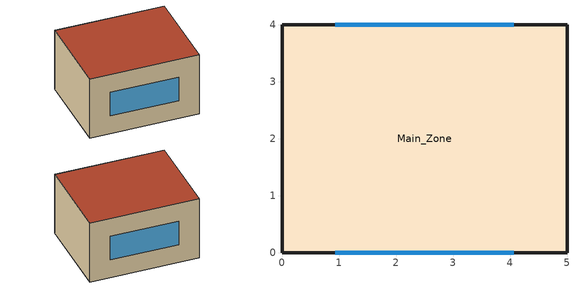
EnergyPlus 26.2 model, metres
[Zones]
Main_Zone
 floor ground (Floor_Construction): 0,0 0,4 5,4 5,0 z0
 wall outside (Exterior_Wall_Construction): 0,0 5,0 5,4 0,4 0,0 z0:3
 window (Window_Construction): 0.94,0 4.06,0 / 4.06,4 0.94,4 z0.9:2.1
 roof outside (Roof_Construction): 0,4 0,0 5,0 5,4 z3
[Building]
Building_shelter_v1: North Axis {deg}=45; Terrain=Suburbs; Loads Convergence Tolerance Value {W}=0.04; Temperature Convergence Tolerance Value {deltaC}=0.4; Solar Distribution=FullExterior; Maximum Number of Warmup Days=25; Minimum Number of Warmup Days=6
[Material]
Name | Roughness | Thickness {m} | Conductivity {W/m-K} | Density {kg/m3} | Specific Heat {J/kg-K} | Thermal Absorptance | Solar Absorptance | Visible Absorptance
MediumBrick_200mm | Rough | 0.2 | 0.89 | 1920 | 790
Wall_Insulation; Roof_Insulation | VerySmooth | 0.05 | 0.038 | 30 | 1200
Plaster_15mm | Smooth | 0.015 | 0.72 | 1600 | 840
Roof_Concrete_100mm | Rough | 0.1 | 1.13 | 2000 | 1000
Roof_Outer_Finish | Rough | 0.01 | 0.8 | 1800 | 900 | 0.9 | 0.5 | 0.9
Floor_Concrete_150mm | Rough | 0.15 | 1.311 | 2240 | 837
[WindowMaterial:Glazing]
Clear_6mm_Glass: Optical Data Type=SpectralAverage; Thickness {m}=0.006; Solar Transmittance at Normal Incidence=0.78; Front Side Solar Reflectance at Normal Incidence=0.07; Back Side Solar Reflectance at Normal Incidence=0.07; Visible Transmittance at Normal Incidence=0.88; Front Side Visible Reflectance at Normal Incidence=0.08; Back Side Visible Reflectance at Normal Incidence=0.08; Infrared Transmittance at Normal Incidence=0; Front Side Infrared Hemispherical Emissivity=0.84; Back Side Infrared Hemispherical Emissivity=0.84; Conductivity {W/m-K}=0.9
[Construction]
Exterior_Wall_Construction: Plaster_15mm, MediumBrick_200mm, Wall_Insulation, Plaster_15mm
Roof_Construction: Roof_Outer_Finish, Roof_Insulation, Roof_Concrete_100mm, Plaster_15mm
Floor_Construction: Floor_Concrete_150mm
Window_Construction: Clear_6mm_Glass
[Zone]
Main_Zone: 0, 0, 0, 0, 1, 1, 3, 60
[Shading:Overhang]
SouthWindow_Overhang: South_Window, 0.1, 90, 0.2, 0.2, 0.4
NorthWindow_Overhang: North_Window, 0.1, 90, 0.2, 0.2, 0.4
[People]
Shelter_Occupants: Main_Zone, Always_On, People, 2, , , 0.3, , Shelter_Activity_Sched
[ZoneVentilation:DesignFlowRate]
Natural_Ventilation: Main_Zone, Always_On, AirChanges/Hour, , , , 4, Natural, 0, 1, 1, 0, 0, 0, 20, , , , 1
[ZoneInfiltration:DesignFlowRate]
Infiltration_0p5ACH: Main_Zone, Always_On, AirChanges/Hour, , , , 0.5
[ZoneHVAC:IdealLoadsAirSystem]
Main_Zone_IdealLoads: , Main_Zone_ZoneAirInletNode, , , 50, 13, 0.0156, 0.0077, NoLimit, , , NoLimit, , , , , ConstantSensibleHeatRatio, 0.7, None, , , None, NoEconomizer, None, 0.7, 0.65
[Zone equipment]
Main_Zone: Main_Zone_IdealLoads
[ThermostatSetpoint:DualSetpoint]
Main_Zone_DualSetpoint: Heating_Setpoint_Schedule, Cooling_Setpoint_Schedule
[ZoneControl:Thermostat]
Main_Zone_Thermostat: Main_Zone, Zone_Control_Type_Sched, ThermostatSetpoint:DualSetpoint, Main_Zone_DualSetpoint
[Schedule:Constant]
Always_On: Fraction, 1
Heating_Setpoint_Schedule: Temperature, 20
Cooling_Setpoint_Schedule: Temperature, 26
Zone_Control_Type_Sched: Control_Type, 4
Shelter_Activity_Sched: AnyNumber, 125
